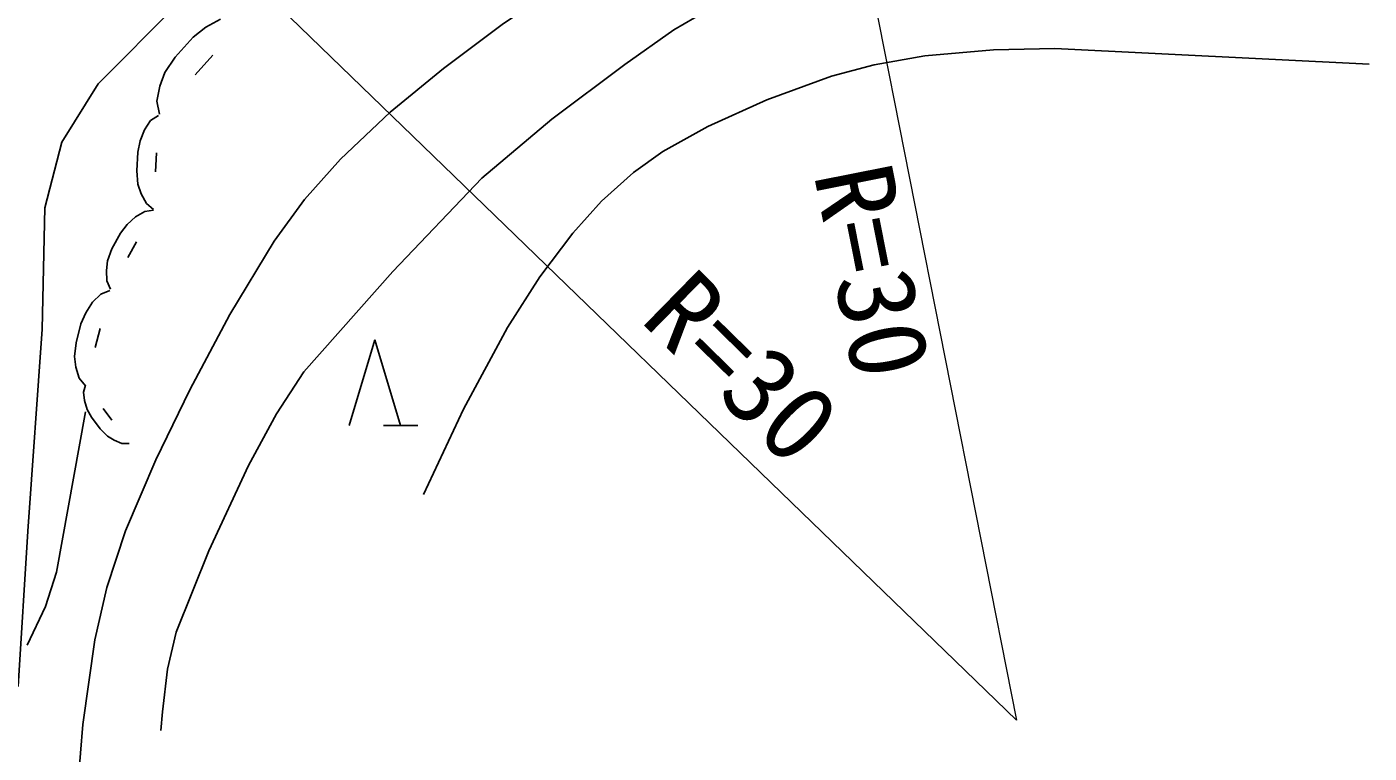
# Model space of a CAD drawing. Units: millimetres, scale not verified. Extents: x 40000 to 680000, y 20000 to 380000.
# Drawn here: x 502610 to 533949, y 274369 to 291326 of the extents above; entities that cross this region are included whole.
import ezdxf
from ezdxf.enums import TextEntityAlignment as Align

# ---------------------------------------------------------------- set-up
doc = ezdxf.new("R2010")
doc.units = ezdxf.units.MM
doc.header["$LTSCALE"] = 1000
doc.layers.add('M-BGD', color=7, linetype='Continuous', lineweight=25)
doc.layers.add('M-STR-HTXT', color=7, linetype='Continuous', lineweight=13)
doc.styles.add('ＭＳ ゴシック', font='')
doc.styles.get('ＭＳ ゴシック').set_extended_font_data('MS Gothic')

msp = doc.modelspace()

# ---------------------------------------------------------------- linework, layer by layer
at = {"layer": 'M-BGD'}
for p, q in [((504276, 289998), (506092, 291815)), ((507128, 291509), (506787, 291316)), ((506787, 291316), (506491, 291082)), ((506491, 291082), (506076, 290621)), ((506076, 290621), (505831, 290257)), ((506536, 290206), (506952, 290666)), ((505831, 290257), (505715, 289944)), ((503425, 288636), (504276, 289998)), ((505715, 289944), (505646, 289589)), ((505646, 289589), (505705, 289285)), ((505683, 289260), (505500, 289137)), ((505500, 289137), (505357, 288924)), ((503027, 287104), (503425, 288636)), ((505256, 288665), (505198, 288403)), ((505357, 288924), (505256, 288665)), ((505198, 288403), (505176, 287964)), ((505615, 287941), (505638, 288381)), ((505176, 287964), (505204, 287654)), ((505204, 287654), (505280, 287429)), ((505280, 287429), (505401, 287203)), ((502971, 284266), (503027, 287104)), ((505401, 287203), (505570, 287062)), ((505150, 286892), (504956, 286711)), ((505361, 287016), (505150, 286892)), ((505569, 287046), (505361, 287016)), ((504798, 286510), (504597, 286141)), ((504956, 286711), (504798, 286510)), ((504597, 286141), (504493, 285863)), ((504966, 285940), (505167, 286308)), ((504493, 285863), (504466, 285638)), ((504466, 285638), (504476, 285393)), ((504476, 285393), (504563, 285202)), ((504144, 284896), (503987, 284652)), ((504335, 285085), (504144, 284896)), ((504548, 285173), (504335, 285085)), ((503987, 284652), (503873, 284396)), ((502630, 279555), (502971, 284266)), ((503873, 284396), (503759, 283950)), ((504205, 283836), (504319, 284282)), ((503759, 283950), (503724, 283627)), ((510135, 282017), (510735, 284018)), ((510735, 284018), (511335, 282017)), ((503724, 283627), (503756, 283381)), ((503756, 283381), (503832, 283124)), ((503832, 283124), (503976, 282944)), ((503980, 282959), (503933, 282796)), ((503933, 282796), (503953, 282599)), ((503953, 282599), (504021, 282395)), ((504021, 282395), (504116, 282211)), ((504592, 282143), (504388, 282415)), ((504116, 282211), (504320, 281939)), ((504320, 281939), (504490, 281769)), ((504490, 281769), (504647, 281674)), ((510935, 282017), (511735, 282017)), ((504647, 281674), (504830, 281599)), ((504830, 281599), (505000, 281599)), ((502404, 275922), (502630, 279555))]:
    msp.add_line(p, q, dxfattribs=at)
for points in [[(503754, 273027), (503916, 275036), (504194, 277014), (504481, 278236), (504917, 279558), (505618, 281220), (506419, 282850), (507349, 284613), (508386, 286326), (509090, 287292), (509930, 288239), (511096, 289337), (512339, 290357), (513738, 291403), (515403, 292509), (516661, 293216), (518288, 293991), (520146, 294740), (522151, 295427), (523926, 295959)], [(518683, 291815), (517718, 291254), (516573, 290449), (514870, 289171), (513229, 287792), (511152, 285615), (509079, 283273), (508435, 282290), (507784, 281087), (506859, 279092), (506097, 277196), (505891, 276326), (505774, 275332), (505741, 274901)], [(511870, 280406), (512808, 282397), (513832, 284309), (514587, 285490), (515357, 286509), (516029, 287255), (516771, 287926), (517460, 288415), (518508, 289003), (519890, 289621), (521396, 290171), (522396, 290441), (523579, 290649), (525175, 290792), (526609, 290822), (533949, 290454)], [(502619, 276887), (503042, 277795), (503303, 278594), (503981, 282336)]]:
    msp.add_lwpolyline(points, dxfattribs=at)
at = {"layer": 'M-STR-HTXT'}
for p in [(519923, 304470), (504167, 295994)]:
    msp.add_line(p, (525717, 275136), dxfattribs=at)

# ---------------------------------------------------------------- texts
at = {"layer": 'M-STR-HTXT', "style": 'ＭＳ ゴシック'}
for rotation, p in [(281.203, (520439, 287791)), (315.603, (516508, 284080))]:
    msp.add_text('R=30', height=1833, rotation=rotation, dxfattribs=at).set_placement(p, align=Align.BOTTOM_LEFT)

doc.saveas('drawing.dxf')
